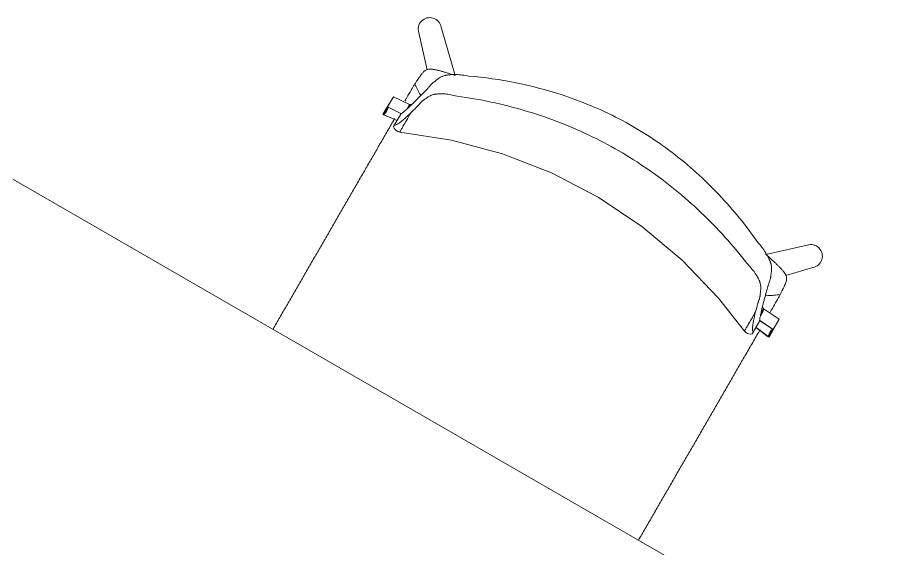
# Model space of a CAD drawing. Header units: millimetres. Extents: x 79795 to 317870, y -36033 to 97293.
# Drawn here: x 207993 to 208983, y 25168 to 25765 of the extents above; entities that cross this region are included whole.
import ezdxf

# ---------------------------------------------------------------- set-up
doc = ezdxf.new("R2010")
doc.units = ezdxf.units.MM
doc.header["$MEASUREMENT"] = 0
doc.layers.add('I-FURN', color=8, linetype='CONTINUOUS', lineweight=9)

msp = doc.modelspace()

# ---------------------------------------------------------------- linework, layer by layer
at = {"layer": 'I-FURN'}
for p, q in [((208484.68, 25700.09), (208469.18, 25754.57)), ((208443.87, 25748.16), (208453.2, 25706.35)), ((208408.74, 25664.72), (208415.41, 25676.26)), ((208415.41, 25676.26), (208433.33, 25667.49)), ((208410.27, 25668.01), (208403.6, 25656.46)), ((208424.37, 25657.07), (208408.74, 25664.72)), ((208433.33, 25667.49), (208430.38, 25662.38)), ((208434.17, 25667.04), (208432.66, 25664.43)), ((208403.6, 25656.46), (208419.51, 25649.66)), ((208404.44, 25656.01), (208419.46, 25649.59)), ((208416.39, 25644.26), (208423.21, 25656.07)), ((208415.36, 25642.47), (208416.15, 25640.76)), ((208416.15, 25640.76), (208417.29, 25639.25)), ((208417.29, 25639.25), (208418.41, 25638.24)), ((208418.41, 25638.24), (208420.39, 25637.12)), ((208420.39, 25637.12), (208422.46, 25636.55)), ((208422.46, 25636.55), (208480.85, 25627.4)), ((208480.85, 25627.4), (208537.92, 25612)), ((208537.92, 25612), (208592.99, 25590.51)), ((208592.99, 25590.51), (208645.44, 25563.19)), ((208983.24, 25008.61), (207987.32, 25583.58)), ((208645.44, 25563.19), (208694.62, 25530.36)), ((208694.62, 25530.36), (208739.97, 25492.41)), ((208880.65, 25509.28), (208834.12, 25498.92)), ((208739.97, 25492.41), (208780.94, 25449.79)), ((208856.51, 25475.3), (208887.05, 25483.97)), ((208780.94, 25449.79), (208810.24, 25412.67)), ((208828.02, 25429.44), (208832.44, 25437.1)), ((208828.65, 25432.44), (208831.6, 25437.55)), ((208832.44, 25437.1), (208849, 25425.97)), ((208849, 25425.97), (208842.33, 25414.42)), ((208819.95, 25411.27), (208826.77, 25423.07)), ((208823.07, 25416.67), (208836.91, 25406.29)), ((208823.14, 25416.79), (208837.75, 25405.84)), ((208841.49, 25414.87), (208827.05, 25424.58)), ((208842.33, 25414.42), (208827.07, 25424.68)), ((208837.75, 25405.84), (208844.42, 25417.39)), ((208811.77, 25411.16), (208810.24, 25412.67)), ((208813.73, 25410.01), (208811.77, 25411.16)), ((208815.16, 25409.54), (208813.73, 25410.01)), ((208817.04, 25409.3), (208815.16, 25409.54)), ((208818.92, 25409.47), (208817.04, 25409.3))]:
    msp.add_line(p, q, dxfattribs=at)
for centre, start, end in [((208456.31, 25752.21), 10.41756, 198.03379), ((208884.69, 25496.84), 280.39413, 108.01036)]:
    msp.add_arc(centre, 13.09, start, end, dxfattribs=at)
for centre, start_param, end_param in [((208392.01, 25669.38), 5.960696, 6.540192), ((208392.85, 25668.93), 5.960696, 6.540192), ((208861.4, 25413.81), 3.380441, 3.464082), ((208853.89, 25402.71), 2.884586, 3.464082), ((208854.73, 25402.26), 2.884586, 3.464082)]:
    msp.add_ellipse(centre, major_axis=(15.06, -8.7), ratio=0.978487, start_param=start_param, end_param=end_param, dxfattribs=at)
for points, knots in [([(208439.62, 25690.85), (208440.21, 25691.76), (208441.12, 25693.15), (208442.2, 25694.77), (208442.81, 25695.69), (208443.27, 25696.38), (208443.71, 25697.04), (208444.28, 25697.88), (208444.98, 25698.89), (208445.69, 25699.9), (208446.22, 25700.62), (208446.52, 25701.04), (208446.76, 25701.35), (208447, 25701.67), (208447.31, 25702.08), (208447.87, 25702.78), (208448.65, 25703.71), (208449.62, 25704.71), (208450.6, 25705.56), (208451.76, 25706.3), (208453.13, 25706.87), (208454.42, 25707.18), (208455.51, 25707.3), (208456.31, 25707.34), (208457.1, 25707.34), (208458.21, 25707.28), (208459.64, 25707.13), (208461.42, 25706.84), (208463.26, 25706.47), (208465.02, 25706.07), (208466.63, 25705.67), (208468.19, 25705.26), (208469.86, 25704.8), (208471.68, 25704.28), (208474.11, 25703.56), (208478.46, 25702.24), (208482.12, 25701.06), (208484.39, 25700.33)], [0, 0, 0, 0, 0.0625, 0.09375, 0.109375, 0.125, 0.140625, 0.15625, 0.1875, 0.21875, 0.234375, 0.242188, 0.25, 0.257812, 0.265625, 0.28125, 0.3125, 0.34375, 0.375, 0.40625, 0.4375, 0.46875, 0.484375, 0.5, 0.515625, 0.53125, 0.5625, 0.59375, 0.625, 0.65625, 0.6875, 0.71875, 0.75, 0.78125, 0.8125, 0.875, 1, 1, 1, 1]), ([(208428.88, 25661.04), (208430.42, 25662.33), (208432.94, 25664.6), (208436.71, 25668.23), (208439.73, 25671.2), (208442.84, 25674.3), (208446.11, 25677.6), (208449.07, 25680.56), (208451.5, 25683.02), (208453.07, 25684.6), (208454.26, 25685.88), (208455.38, 25687.19), (208456.46, 25688.52), (208457.64, 25689.85), (208458.61, 25690.85), (208459.51, 25691.68), (208460.21, 25692.26), (208460.62, 25692.59), (208460.95, 25692.83), (208461.28, 25693.08), (208461.72, 25693.41), (208462.49, 25694.02), (208463.6, 25694.92), (208465, 25696.01), (208466.51, 25697.1), (208468.17, 25698.12), (208470.01, 25699.05), (208471.72, 25699.7), (208473.04, 25700.08), (208473.82, 25700.27), (208474.43, 25700.4), (208475.05, 25700.51), (208475.9, 25700.65), (208477.42, 25700.88), (208479.71, 25701.1), (208482.64, 25701.24), (208486.8, 25701.21), (208492.46, 25700.8), (208497.48, 25700.04), (208500.11, 25699.55)], [0, 0, 0, 0, 0.142857, 0.214286, 0.285714, 0.357143, 0.428571, 0.5, 0.535714, 0.571429, 0.589286, 0.607143, 0.642857, 0.660714, 0.678571, 0.696429, 0.705357, 0.709821, 0.714286, 0.71875, 0.723214, 0.732143, 0.75, 0.767857, 0.785714, 0.803571, 0.821429, 0.839286, 0.848214, 0.852679, 0.857143, 0.861607, 0.866071, 0.875, 0.892857, 0.910714, 0.928571, 0.964286, 1, 1, 1, 1]), ([(208500.11, 25699.55), (208517.76, 25697.99), (208552.79, 25692.96), (208609.98, 25678.17), (208670.11, 25653.27), (208729.98, 25615.06), (208773.8, 25575.34), (208804.95, 25539.87), (208819.19, 25521.08), (208825.97, 25511.41)], [-1, -1, -1, -1, -0.863636, -0.727273, -0.545455, -0.363636, -0.181818, -0.090909, 0, 0, 0, 0]), ([(208439.62, 25690.85), (208440.45, 25688.53), (208442.33, 25684.17), (208444.74, 25679.83), (208446.18, 25677.64), (208446.41, 25677.3)], [0, 0, 0, 0, 0.02777778, 0.05555556, 0.06066679, 0.06066679, 0.06066679, 0.06066679]), ([(208487.07, 25676.97), (208484.57, 25677.6), (208479.78, 25678.62), (208474.35, 25679.32), (208470.34, 25679.55), (208467.5, 25679.56), (208465.27, 25679.44), (208463.79, 25679.29), (208462.96, 25679.18), (208462.35, 25679.09), (208461.75, 25678.99), (208460.98, 25678.84), (208459.67, 25678.51), (208457.94, 25677.9), (208456.06, 25677.01), (208454.36, 25676.02), (208452.81, 25674.97), (208451.37, 25673.91), (208450.25, 25673.06), (208449.49, 25672.5), (208449.06, 25672.2), (208448.74, 25671.97), (208448.42, 25671.75), (208448.02, 25671.46), (208447.37, 25670.96), (208446.55, 25670.24), (208445.69, 25669.39), (208444.68, 25668.25), (208443.76, 25667.11), (208442.78, 25665.96), (208441.96, 25665.09), (208441.07, 25664.21), (208439.91, 25663.04), (208437.86, 25661.01), (208436.11, 25659.29), (208434.94, 25658.16)], [0, 0, 0, 0, 0.0625, 0.125, 0.15625, 0.1875, 0.21875, 0.234375, 0.242188, 0.25, 0.257812, 0.265625, 0.28125, 0.3125, 0.34375, 0.375, 0.40625, 0.4375, 0.46875, 0.484375, 0.492188, 0.5, 0.507812, 0.515625, 0.53125, 0.5625, 0.59375, 0.625, 0.6875, 0.71875, 0.75, 0.78125, 0.8125, 0.875, 1, 1, 1, 1]), ([(208812.94, 25488.83), (208805.03, 25499.01), (208788.51, 25518.72), (208752.6, 25555.68), (208702.6, 25596.5), (208635.5, 25635.25), (208575.15, 25658.14), (208525.18, 25670.76), (208499.84, 25675.21), (208487.07, 25676.97)], [-1, -1, -1, -1, -0.9, -0.8, -0.6, -0.4, -0.2, -0.1, 0, 0, 0, 0]), ([(208436.11, 25667.73), (208435.62, 25667.7), (208434.64, 25667.62), (208433.77, 25667.51), (208433.33, 25667.45)], [-0.5281276, -0.5281276, -0.5281276, -0.5281276, -0.3333333, -0.1258677, -0.1258677, -0.1258677, -0.1258677]), ([(208422.46, 25636.55), (208422.46, 25636.55), (208422.53, 25636.67), (208422.79, 25637.13), (208423.25, 25637.91), (208424.24, 25639.63), (208426.19, 25643.01), (208429.8, 25649.26), (208433.06, 25654.91), (208434.94, 25658.16)], [0.3374293, 0.3374293, 0.3374293, 0.3374293, 0.3888889, 0.4444444, 0.5138889, 0.5833333, 0.7222222, 0.8611111, 1, 1, 1, 1]), ([(208279.77, 25414.4), (208279.85, 25414.54), (208281.17, 25416.83), (208283.75, 25421.29), (208287.56, 25427.88), (208291.37, 25434.49), (208296.41, 25443.22), (208302.65, 25454.03), (208308.88, 25464.81), (208313.9, 25473.51), (208317.71, 25480.11), (208321.53, 25486.73), (208326.57, 25495.46), (208332.83, 25506.29), (208340.31, 25519.25), (208347.9, 25532.39), (208355.46, 25545.5), (208362.91, 25558.39), (208369.13, 25569.17), (208374.15, 25577.86), (208377.96, 25584.46), (208381.75, 25591.02), (208386.7, 25599.6), (208392.82, 25610.2), (208399, 25620.91), (208404.05, 25629.66), (208407.92, 25636.35), (208411.82, 25643.11), (208414.74, 25648.17), (208416.38, 25651.01), (208416.73, 25651.61)], [-0.7511307, -0.7511307, -0.7511307, -0.7511307, -0.75, -0.7321429, -0.7142857, -0.6964286, -0.6785714, -0.6428571, -0.6071429, -0.5892857, -0.5714286, -0.5535714, -0.5357143, -0.5, -0.4642857, -0.4285714, -0.3928571, -0.3571429, -0.3214286, -0.3035714, -0.2857143, -0.2678571, -0.25, -0.2142857, -0.1785714, -0.1607143, -0.1428571, -0.125, -0.1071429, -0.1022726, -0.1022726, -0.1022726, -0.1022726]), ([(208825.97, 25511.41), (208827.72, 25509.38), (208830.88, 25505.41), (208834.07, 25500.72), (208836.17, 25497.13), (208837.52, 25494.52), (208838.47, 25492.42), (208839.04, 25491), (208839.33, 25490.19), (208839.55, 25489.6), (208839.74, 25489.01), (208839.97, 25488.23), (208840.3, 25486.91), (208840.59, 25485.09), (208840.71, 25483.03), (208840.65, 25481.09), (208840.46, 25479.24), (208840.21, 25477.48), (208839.99, 25476.07), (208839.85, 25475.1), (208839.78, 25474.55), (208839.73, 25474.14), (208839.69, 25473.74), (208839.61, 25473.21), (208839.46, 25472.32), (208839.19, 25471.12), (208838.81, 25469.78), (208838.24, 25468.09), (208837.64, 25466.49), (208837.06, 25464.87), (208836.67, 25463.62), (208836.32, 25462.33), (208835.85, 25460.64), (208835.05, 25457.71), (208833.96, 25453.67), (208832.74, 25449.19), (208831.62, 25444.95), (208830.55, 25440.85), (208829.6, 25437.04), (208828.82, 25433.56), (208828.41, 25431.46), (208828.23, 25430.47)], [0, 0, 0, 0, 0.035714, 0.071429, 0.089286, 0.107143, 0.125, 0.133929, 0.138393, 0.142857, 0.147321, 0.151786, 0.160714, 0.178571, 0.196429, 0.214286, 0.232143, 0.25, 0.267857, 0.276786, 0.28125, 0.285714, 0.290179, 0.294643, 0.303571, 0.321429, 0.339286, 0.357143, 0.392857, 0.410714, 0.428571, 0.446429, 0.464286, 0.5, 0.571429, 0.642857, 0.714286, 0.785714, 0.857143, 0.928571, 1, 1, 1, 1]), ([(208836.15, 25497.23), (208837.93, 25495.64), (208840.77, 25493.05), (208844.1, 25489.95), (208845.93, 25488.2), (208847.29, 25486.88), (208848.53, 25485.67), (208849.66, 25484.52), (208850.81, 25483.33), (208852.04, 25482.01), (208853.28, 25480.6), (208854.42, 25479.2), (208855.27, 25478.04), (208855.87, 25477.11), (208856.27, 25476.42), (208856.64, 25475.71), (208857.07, 25474.7), (208857.45, 25473.43), (208857.64, 25471.96), (208857.58, 25470.59), (208857.34, 25469.31), (208856.95, 25467.98), (208856.54, 25466.83), (208856.21, 25466), (208856.01, 25465.52), (208855.86, 25465.16), (208855.7, 25464.8), (208855.5, 25464.32), (208855.13, 25463.51), (208854.61, 25462.38), (208854.09, 25461.28), (208853.65, 25460.37), (208853.3, 25459.65), (208852.93, 25458.91), (208852.44, 25457.92), (208851.57, 25456.18), (208850.82, 25454.69), (208850.34, 25453.73)], [0, 0, 0, 0, 0.125, 0.1875, 0.21875, 0.25, 0.28125, 0.3125, 0.34375, 0.375, 0.40625, 0.4375, 0.46875, 0.484375, 0.5, 0.515625, 0.53125, 0.5625, 0.59375, 0.625, 0.65625, 0.6875, 0.71875, 0.734375, 0.742188, 0.75, 0.757812, 0.765625, 0.78125, 0.8125, 0.84375, 0.859375, 0.875, 0.890625, 0.90625, 0.9375, 1, 1, 1, 1]), ([(208822.72, 25434.28), (208823.11, 25435.86), (208823.72, 25438.23), (208824.46, 25441.03), (208824.89, 25442.62), (208825.21, 25443.82), (208825.55, 25444.97), (208826.06, 25446.4), (208826.58, 25447.76), (208827.06, 25449.2), (208827.37, 25450.37), (208827.58, 25451.44), (208827.69, 25452.26), (208827.75, 25452.75), (208827.78, 25453.13), (208827.81, 25453.52), (208827.86, 25454.05), (208827.97, 25454.98), (208828.14, 25456.38), (208828.34, 25458.15), (208828.47, 25460.03), (208828.48, 25462), (208828.31, 25464.07), (208827.97, 25465.87), (208827.6, 25467.17), (208827.35, 25467.92), (208827.14, 25468.48), (208826.91, 25469.06), (208826.59, 25469.82), (208825.98, 25471.19), (208824.97, 25473.18), (208823.54, 25475.63), (208821.33, 25478.99), (208818.01, 25483.35), (208814.73, 25486.98), (208812.94, 25488.83)], [0, 0, 0, 0, 0.125, 0.1875, 0.21875, 0.25, 0.28125, 0.3125, 0.375, 0.40625, 0.4375, 0.46875, 0.484375, 0.492188, 0.5, 0.507812, 0.515625, 0.53125, 0.5625, 0.59375, 0.625, 0.65625, 0.6875, 0.71875, 0.734375, 0.742188, 0.75, 0.757812, 0.765625, 0.78125, 0.8125, 0.84375, 0.875, 0.9375, 1, 1, 1, 1]), ([(208833.71, 25452.96), (208834.61, 25452.87), (208837.71, 25452.64), (208843.19, 25452.73), (208847.91, 25453.29), (208850.34, 25453.73)], [0.93303317, 0.93303317, 0.93303317, 0.93303317, 0.94444444, 0.97222222, 1, 1, 1, 1]), ([(208831.6, 25437.47), (208831.43, 25437.9), (208831.05, 25438.75), (208830.64, 25439.64), (208830.43, 25440.07)], [-0.8810546, -0.8810546, -0.8810546, -0.8810546, -0.6666667, -0.4718724, -0.4718724, -0.4718724, -0.4718724]), ([(208822.72, 25434.28), (208821.21, 25431.68), (208818.53, 25427.02), (208815.33, 25421.49), (208812.96, 25417.38), (208811.63, 25415.08), (208810.92, 25413.85), (208810.55, 25413.21), (208810.31, 25412.79), (208810.24, 25412.67), (208810.24, 25412.67)], [0, 0, 0, 0, 0.1111111, 0.2222222, 0.3333333, 0.4444444, 0.5, 0.5555556, 0.6111111, 0.6625707, 0.6625707, 0.6625707, 0.6625707]), ([(208827.76, 25414.22), (208827.53, 25413.83), (208824.77, 25409.04), (208819.37, 25399.68), (208811.66, 25386.34), (208804.13, 25373.29), (208797.88, 25362.47), (208792.85, 25353.75), (208789.02, 25347.11), (208785.18, 25340.46), (208780.13, 25331.72), (208773.89, 25320.91), (208767.68, 25310.15), (208762.68, 25301.5), (208758.89, 25294.93), (208755.11, 25288.38), (208750.13, 25279.76), (208743.96, 25269.07), (208737.77, 25258.35), (208732.76, 25249.68), (208728.95, 25243.07), (208725.13, 25236.45), (208720.08, 25227.7), (208713.79, 25216.81), (208706.23, 25203.72), (208698.56, 25190.43), (208693.43, 25181.55), (208690.88, 25177.13), (208690.83, 25177.05)], [-0.896036, -0.896036, -0.896036, -0.896036, -0.8928571, -0.8571429, -0.8214286, -0.7857143, -0.75, -0.7321429, -0.7142857, -0.6964286, -0.6785714, -0.6428571, -0.6071429, -0.5892857, -0.5714286, -0.5535714, -0.5357143, -0.5, -0.4642857, -0.4464286, -0.4285714, -0.4107143, -0.3928571, -0.3571429, -0.3214286, -0.2857143, -0.25, -0.2493139, -0.2493139, -0.2493139, -0.2493139])]:
    msp.add_open_spline(points, degree=3, knots=knots, dxfattribs=at)
for points in [[(208428.03, 25671.19), (208431.29, 25676.83), (208434.45, 25682.3), (208437.52, 25687.62)], [(208437.52, 25687.62), (208437.87, 25688.16), (208438.57, 25689.24), (208439.27, 25690.32), (208439.62, 25690.85)], [(208434.94, 25658.16), (208433.46, 25656.67), (208430.6, 25653.91), (208426.7, 25650.44), (208423.27, 25647.56), (208420.36, 25645.47), (208418, 25644.37), (208416.86, 25644.21), (208416.39, 25644.26)], [(208423.21, 25656.07), (208424.09, 25656.82), (208425.91, 25658.37), (208427.87, 25660.1), (208428.88, 25661.04)], [(208416.39, 25644.26), (208416.11, 25643.78), (208415.7, 25643.07), (208415.37, 25642.5), (208415.32, 25642.41), (208415.56, 25642.82), (208415.75, 25643.14)], [(208836.15, 25497.23), (208835.22, 25498.04), (208834.27, 25498.85), (208833.33, 25499.66)], [(208833.38, 25499.63), (208834.3, 25498.83), (208835.23, 25498.03), (208836.15, 25497.23)], [(208848.59, 25450.29), (208845.53, 25445), (208842.38, 25439.55), (208839.13, 25433.91)], [(208850.34, 25453.73), (208850.05, 25453.16), (208849.46, 25452.01), (208848.88, 25450.87), (208848.59, 25450.29)], [(208819.95, 25411.27), (208819.68, 25411.64), (208819.24, 25412.72), (208819.01, 25415.31), (208819.36, 25418.87), (208820.15, 25423.28), (208821.2, 25428.4), (208822.16, 25432.25), (208822.72, 25434.28)], [(208828.23, 25430.47), (208827.93, 25429.13), (208827.41, 25426.57), (208826.98, 25424.21), (208826.77, 25423.07)], [(208819.3, 25410.14), (208819.11, 25409.81), (208818.88, 25409.41), (208818.93, 25409.5), (208819.27, 25410.07), (208819.67, 25410.78), (208819.95, 25411.27)]]:
    msp.add_open_spline(points, degree=3, dxfattribs=at)

doc.saveas('drawing.dxf')
